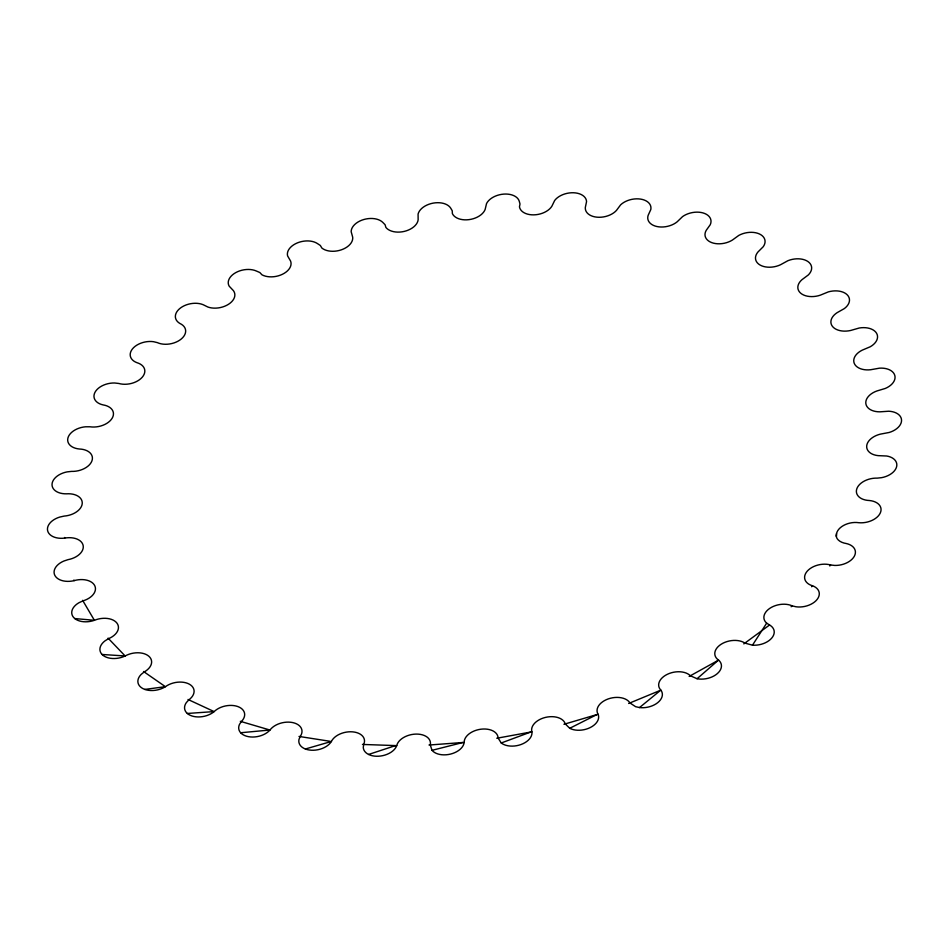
<?xml version="1.0" encoding="UTF-8"?>
<svg xmlns="http://www.w3.org/2000/svg" width="949" height="949" viewBox="0 0 949 949"><rect width="100%" height="100%" fill="white"/><g stroke="black" fill="none" stroke-linecap="round" stroke-linejoin="round"><path stroke-width="1.42" d="M836.52 536.327L836.544 533.587A16.335 10.368 -11.4 0 1 858.786 522.709A17.165 10.89 -11.4 0 0 880.209 513.148A17.165 10.89 -11.4 0 0 869.391 500.514A17.165 10.89 -11.4 0 1 856.84 488.711A17.165 10.89 -11.4 0 1 877.291 478.13L881.728 477.644A17.165 10.89 -11.4 0 0 896.639 466.588A17.165 10.89 -11.4 0 0 886.698 456.006L878.11 455.639A17.165 10.89 -11.4 0 1 866.71 445.805A17.165 10.89 -11.4 0 1 880.387 434.132L889.189 432.471A17.165 10.89 -11.4 0 0 901.55 420.253A17.165 10.89 -11.4 0 0 888.762 411.225L879.937 411.83A17.165 10.89 -11.4 0 1 865.856 403.681A17.165 10.89 -11.4 0 1 876.805 391L885.334 388.438A17.165 10.89 -11.4 0 0 894.788 375.389A17.165 10.89 -11.4 0 0 879.509 368.165L870.696 369.73A17.165 10.89 -11.4 0 1 854.314 363.491A17.165 10.89 -11.4 0 1 862.226 350.157L870.245 346.765A17.165 10.89 -11.4 0 0 876.556 333.229A17.165 10.89 -11.4 0 0 859.189 328.022L850.636 330.477A17.165 10.89 -11.4 0 1 832.403 326.326A17.165 10.89 -11.4 0 1 837.065 312.707L844.361 308.567A17.165 10.89 -11.4 0 0 847.338 294.937A17.165 10.89 -11.4 0 0 828.37 291.877L820.292 295.175A17.165 10.89 -11.4 0 1 800.719 293.217A17.165 10.89 -11.4 0 1 802 279.67L808.358 274.913A17.165 10.89 -11.4 0 0 807.943 261.544A17.165 10.89 -11.4 0 0 787.884 260.714L780.505 264.759A17.165 10.89 -11.4 0 1 760.113 265.056A17.165 10.89 -11.4 0 1 757.99 251.96L763.245 246.704A17.165 10.89 -11.4 0 0 759.425 233.964A17.165 10.89 -11.4 0 0 738.832 235.388L732.367 240.073A17.165 10.89 -11.4 0 1 711.714 242.612A17.165 10.89 -11.4 0 1 706.234 230.322L710.243 224.723A17.165 10.89 -11.4 0 0 703.138 212.956A17.165 10.89 -11.4 0 0 682.568 216.597L677.183 221.793A17.165 10.89 -11.4 0 1 656.838 226.514A17.165 10.89 -11.4 0 1 648.143 215.364L650.8 209.551A17.165 10.89 -11.4 0 0 640.599 199.1A17.165 10.89 -11.4 0 0 620.61 204.854L616.459 210.417A17.165 10.89 -11.4 0 1 596.968 217.179A17.165 10.89 -11.4 0 1 585.319 207.475L586.553 201.627A17.165 10.89 -11.4 0 0 573.528 192.754A17.165 10.89 -11.4 0 0 554.679 200.464L551.855 206.253A17.165 10.89 -11.4 0 1 533.765 214.865A17.165 10.89 -11.4 0 1 519.459 206.882L519.993 203.976L519.233 201.152A17.165 10.89 -11.4 0 0 503.753 194.106A17.165 10.89 -11.4 0 0 486.54 203.572L485.153 209.409A17.165 10.89 -11.4 0 1 468.936 219.646A17.165 10.89 -11.4 0 1 452.376 213.596L452.234 210.749L450.692 208.139A17.165 10.89 -11.4 0 0 433.171 203.122A17.165 10.89 -11.4 0 0 418.082 214.071L418.141 219.812A17.165 10.89 -11.4 0 1 404.274 231.402A17.165 10.89 -11.4 0 1 385.899 227.44L385.069 224.711L382.803 222.41A17.165 10.89 -11.4 0 0 363.728 219.539A17.165 10.89 -11.4 0 0 351.166 231.686L352.684 237.167A17.165 10.89 -11.4 0 1 341.51 249.777A17.165 10.89 -11.4 0 1 321.841 248.021L320.347 245.494L317.429 243.561A17.165 10.89 -11.4 0 0 297.298 242.92A17.165 10.89 -11.4 0 0 287.606 255.922L290.548 260.999A17.165 10.89 -11.4 0 1 282.387 274.297A17.165 10.89 -11.4 0 1 261.948 274.795L259.836 272.529L256.337 271.011A17.165 10.89 -11.4 0 0 235.72 272.636A17.165 10.89 -11.4 0 0 229.16 286.147L233.43 290.667A17.165 10.89 -11.4 0 1 228.519 304.285A17.165 10.89 -11.4 0 1 207.867 307.025L204.64 305.436A17.165 10.89 -11.4 0 0 180.654 307.856A17.165 10.89 -11.4 0 0 180.013 323.526A17.165 10.89 -11.4 0 1 181.354 338.923A17.165 10.89 -11.4 0 1 157.404 342.636L153.524 341.699A17.165 10.89 -11.4 0 0 132.397 348.983A17.165 10.89 -11.4 0 0 136.941 362.684A17.165 10.89 -11.4 0 1 142.208 377.263A17.165 10.89 -11.4 0 1 118.803 383.467L114.627 382.993A17.165 10.89 -11.4 0 0 94.995 392.305A17.165 10.89 -11.4 0 0 103.085 404.903A17.165 10.89 -11.4 0 1 112.136 418.26A17.165 10.89 -11.4 0 1 89.918 426.777L85.552 426.789A17.165 10.89 -11.4 0 0 67.96 437.857A17.165 10.89 -11.4 0 0 79.372 449.007A17.165 10.89 -11.4 0 1 91.958 460.799A17.165 10.89 -11.4 0 1 71.531 471.392L67.094 471.89A17.165 10.89 -11.4 0 0 52.029 484.417A17.165 10.89 -11.4 0 0 66.442 493.824A17.165 10.89 -11.4 0 1 82.219 503.694A17.165 10.89 -11.4 0 1 64.152 516.09L59.775 517.063A17.165 10.89 -11.4 0 0 47.628 530.705A17.165 10.89 -11.4 0 0 64.674 538.107A17.165 10.89 -11.4 0 1 83.204 545.805A17.165 10.89 -11.4 0 1 67.984 559.661L63.773 561.073A17.165 10.89 -11.4 0 0 54.888 575.462A17.165 10.89 -11.4 0 0 74.081 580.658A17.165 10.89 -11.4 0 1 94.876 585.96A17.165 10.89 -11.4 0 1 82.919 600.895L78.992 602.71A17.165 10.89 -11.4 0 0 73.619 617.455A17.165 10.89 -11.4 0 0 94.437 620.302A17.165 10.89 -11.4 0 1 116.917 623.078A17.165 10.89 -11.4 0 1 108.542 638.677L105.019 640.848A17.165 10.89 -11.4 0 0 103.287 655.545A17.165 10.89 -11.4 0 0 125.173 655.961A17.165 10.89 -11.4 0 1 148.732 656.139A17.165 10.89 -11.4 0 1 144.165 671.975L141.14 674.442A17.165 10.89 -11.4 0 0 143.097 688.689A17.165 10.89 -11.4 0 0 165.446 686.673A17.165 10.89 -11.4 0 1 189.432 684.229A17.165 10.89 -11.4 0 1 188.815 699.888L186.36 702.58A17.165 10.89 -11.4 0 0 191.959 715.985A17.165 10.89 -11.4 0 0 214.166 711.584A17.165 10.89 -11.4 0 1 237.926 706.59A17.165 10.89 -11.4 0 1 241.26 721.631L239.445 724.478A17.165 10.89 -11.4 0 0 248.543 736.685A17.165 10.89 -11.4 0 0 269.99 730.018A17.165 10.89 -11.4 0 1 292.873 722.616A17.165 10.89 -11.4 0 1 300.086 736.638L298.959 739.556A17.165 10.89 -11.4 0 0 311.296 750.22A17.165 10.89 -11.4 0 0 331.403 741.466A17.165 10.89 -11.4 0 1 352.791 731.869A17.165 10.89 -11.4 0 1 363.669 744.479L396.729 745.629A17.165 10.89 -11.4 0 1 416.018 734.087A17.165 10.89 -11.4 0 1 430.277 744.941L464.168 742.391A17.165 10.89 -11.4 0 1 480.858 729.212A17.165 10.89 -11.4 0 1 498.095 738.014L531.891 731.833A17.165 10.89 -11.4 0 1 545.521 717.385A17.165 10.89 -11.4 0 1 565.26 723.897L598.06 714.241A17.165 10.89 -11.4 0 1 608.238 698.915A17.165 10.89 -11.4 0 1 629.958 702.96L635.605 706.685L639.519 707.563A17.165 10.89 -11.4 0 0 657.847 702.557A17.165 10.89 -11.4 0 0 660.836 690.101A17.165 10.89 -11.4 0 1 667.301 674.324A17.165 10.89 -11.4 0 1 690.409 675.795L697.076 678.725A17.165 10.89 -11.4 0 0 717.314 673.624A17.165 10.89 -11.4 0 0 718.535 660.077A17.165 10.89 -11.4 0 1 721.098 644.276A17.165 10.89 -11.4 0 1 744.953 643.125L752.486 645.178A17.165 10.89 -11.4 0 0 771.751 638.072A17.165 10.89 -11.4 0 0 769.556 624.988L766.662 623.149A17.165 10.89 -11.4 0 1 769.746 608.38A17.165 10.89 -11.4 0 1 792.118 605.842L795.997 606.779A17.165 10.89 -11.4 0 0 817.113 599.46A17.165 10.89 -11.4 0 0 812.534 585.782A17.165 10.89 -11.4 0 1 807.208 571.203A17.165 10.89 -11.4 0 1 830.6 564.975L834.788 565.438A17.165 10.89 -11.4 0 0 854.397 556.114A17.165 10.89 -11.4 0 0 846.271 543.528A17.165 10.89 -11.4 0 1 837.125 538.629L835.986 535.983L836.544 533.587M752.486 645.178L766.662 623.149M829.806 565.972L830.6 564.975M811.62 586.743L812.534 585.782M791.134 606.743L792.118 605.842M697.076 678.725L718.535 660.077M639.519 707.563L660.836 690.101M769.556 624.988L743.814 643.896M717.314 660.812L689.152 676.435M563.92 724.253L565.26 723.897L569.72 728.298L596.696 714.68M659.531 690.694L628.641 703.47M496.754 738.227L498.095 738.014L501.238 742.984L530.527 732.118M368.58 754.455L395.46 745.629M305.376 748.998L331.403 741.466M428.995 745.001L430.277 744.941L432.02 750.327L462.839 742.521M144.806 689.413L165.446 686.673M240.631 732.747L269.99 730.018M187.321 713.47L214.166 711.584M102.077 654.478L125.173 655.961M74.757 618.558L94.437 620.302M362.459 744.396L363.669 744.479L363.265 747.397A17.165 10.89 -11.4 0 0 378.509 756.223A17.165 10.89 -11.4 0 0 396.729 745.629M330.24 741.323L298.994 736.436M268.947 729.745L240.311 721.323M213.276 711.204L188.021 699.472M164.723 686.21L143.536 671.501M124.616 655.439L108.079 638.143M94.058 619.733L82.622 600.326M73.868 580.053L74.081 580.658M64.615 537.502L64.674 538.107M464.168 742.391A17.165 10.89 -11.4 0 1 450.538 754.087A17.165 10.89 -11.4 0 1 432.02 750.327M531.891 731.833A17.165 10.89 -11.4 0 1 521.001 744.526A17.165 10.89 -11.4 0 1 501.238 742.984M598.06 714.241A17.165 10.89 -11.4 0 1 590.195 727.586A17.165 10.89 -11.4 0 1 569.72 728.298"/></g></svg>
